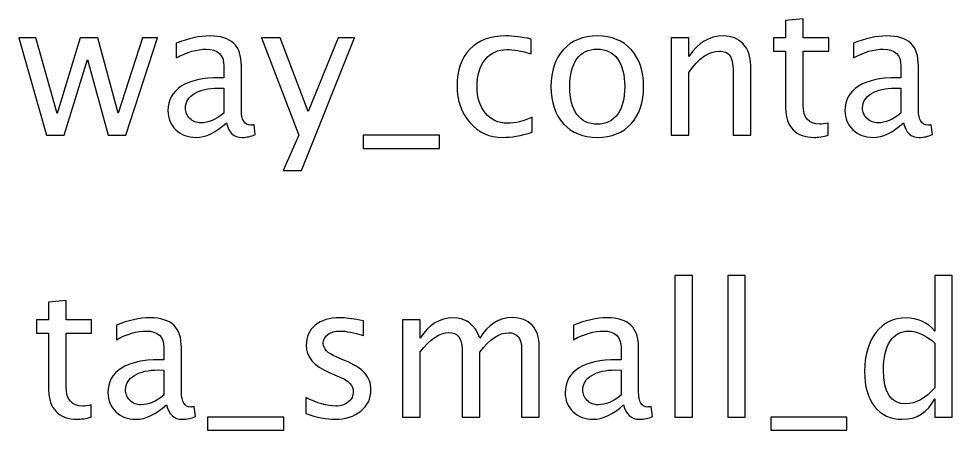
# Model space of a CAD drawing. Header units: centimetres. Extents: x -11.4 to 12.4, y -12.4 to 14.1.
# Drawn here: x 0.76 to 7.23, y 11.13 to 13.98 of the extents above; entities that cross this region are included whole.
import ezdxf

# ---------------------------------------------------------------- set-up
doc = ezdxf.new("R2010")
doc.units = ezdxf.units.CM
doc.header["$MEASUREMENT"] = 0
doc.layers.add('Layer 1', color=7, linetype='Continuous')

msp = doc.modelspace()

# ---------------------------------------------------------------- linework, layer by layer
at = {"layer": 'Layer 1'}
for points, knots in [([(6.3734, 13.17065), (6.33572, 13.16028), (6.30292, 13.1552), (6.27519, 13.1552), (6.27519, 13.1552), (6.21296, 13.1552), (6.16449, 13.17298), (6.12977, 13.20854), (6.12977, 13.20854), (6.09485, 13.2441), (6.07749, 13.29342), (6.07749, 13.35671), (6.07749, 13.35671), (6.07749, 13.35671), (6.07749, 13.7521), (6.07749, 13.7521), (6.07749, 13.7521), (6.07749, 13.7521), (5.99325, 13.7521), (5.99325, 13.7521), (5.99325, 13.7521), (5.99325, 13.7521), (5.99325, 13.84354), (5.99325, 13.84354), (5.99325, 13.84354), (5.99325, 13.84354), (6.07749, 13.84354), (6.07749, 13.84354), (6.07749, 13.84354), (6.07749, 13.84354), (6.07749, 13.96525), (6.07749, 13.96525), (6.07749, 13.96525), (6.07749, 13.96525), (6.19941, 13.97689), (6.19941, 13.97689), (6.19941, 13.97689), (6.19941, 13.97689), (6.19941, 13.84354), (6.19941, 13.84354), (6.19941, 13.84354), (6.19941, 13.84354), (6.37594, 13.84354), (6.37594, 13.84354), (6.37594, 13.84354), (6.37594, 13.84354), (6.37594, 13.7521), (6.37594, 13.7521), (6.37594, 13.7521), (6.37594, 13.7521), (6.19941, 13.7521), (6.19941, 13.7521), (6.19941, 13.7521), (6.19941, 13.7521), (6.19941, 13.37872), (6.19941, 13.37872), (6.19941, 13.37872), (6.19941, 13.29067), (6.23772, 13.24664), (6.31413, 13.24664), (6.31413, 13.24664), (6.33043, 13.24664), (6.35012, 13.24939), (6.3734, 13.25468), (6.3734, 13.25468), (6.3734, 13.25468), (6.3734, 13.17065), (6.3734, 13.17065)], [0, 0, 0, 0, 0.0555556, 0.0555556, 0.0555556, 0.0555556, 0.1111111, 0.1111111, 0.1111111, 0.1111111, 0.1666667, 0.1666667, 0.1666667, 0.1666667, 0.2222222, 0.2222222, 0.2222222, 0.2222222, 0.2777778, 0.2777778, 0.2777778, 0.2777778, 0.3333333, 0.3333333, 0.3333333, 0.3333333, 0.3888889, 0.3888889, 0.3888889, 0.3888889, 0.4444444, 0.4444444, 0.4444444, 0.4444444, 0.5, 0.5, 0.5, 0.5, 0.5555556, 0.5555556, 0.5555556, 0.5555556, 0.6111111, 0.6111111, 0.6111111, 0.6111111, 0.6666667, 0.6666667, 0.6666667, 0.6666667, 0.7222222, 0.7222222, 0.7222222, 0.7222222, 0.7777778, 0.7777778, 0.7777778, 0.7777778, 0.8333333, 0.8333333, 0.8333333, 0.8333333, 0.8888889, 0.8888889, 0.8888889, 0.8888889, 1, 1, 1, 1]), ([(2.2006, 13.25617), (2.12737, 13.18886), (2.05688, 13.1552), (1.98915, 13.1552), (1.98915, 13.1552), (1.93348, 13.1552), (1.88712, 13.17256), (1.85051, 13.20748), (1.85051, 13.20748), (1.81368, 13.24241), (1.79526, 13.28643), (1.79526, 13.33956), (1.79526, 13.33956), (1.79526, 13.41301), (1.82616, 13.46953), (1.88797, 13.5089), (1.88797, 13.5089), (1.94978, 13.54827), (2.03847, 13.56795), (2.15404, 13.56795), (2.15404, 13.56795), (2.15404, 13.56795), (2.18261, 13.56795), (2.18261, 13.56795), (2.18261, 13.56795), (2.18261, 13.56795), (2.18261, 13.64902), (2.18261, 13.64902), (2.18261, 13.64902), (2.18261, 13.72712), (2.14197, 13.76607), (2.06048, 13.76607), (2.06048, 13.76607), (1.9974, 13.76607), (1.9284, 13.74617), (1.85368, 13.70638), (1.85368, 13.70638), (1.85368, 13.70638), (1.85368, 13.80671), (1.85368, 13.80671), (1.85368, 13.80671), (1.93581, 13.84058), (2.01328, 13.85751), (2.08588, 13.85751), (2.08588, 13.85751), (2.1606, 13.85751), (2.21584, 13.84058), (2.25119, 13.8065), (2.25119, 13.8065), (2.28675, 13.77242), (2.30453, 13.71993), (2.30453, 13.64902), (2.30453, 13.64902), (2.30453, 13.64902), (2.30453, 13.34485), (2.30453, 13.34485), (2.30453, 13.34485), (2.30453, 13.27522), (2.32591, 13.24029), (2.36888, 13.24029), (2.36888, 13.24029), (2.37417, 13.24029), (2.382, 13.24114), (2.39237, 13.24283), (2.39237, 13.24283), (2.39237, 13.24283), (2.40105, 13.1751), (2.40105, 13.1751), (2.40105, 13.1751), (2.37332, 13.16176), (2.34284, 13.1552), (2.3094, 13.1552), (2.3094, 13.1552), (2.25246, 13.1552), (2.21627, 13.18886), (2.2006, 13.25617)], [0, 0, 0, 0, 0.05, 0.05, 0.05, 0.05, 0.1, 0.1, 0.1, 0.1, 0.15, 0.15, 0.15, 0.15, 0.2, 0.2, 0.2, 0.2, 0.25, 0.25, 0.25, 0.25, 0.3, 0.3, 0.3, 0.3, 0.35, 0.35, 0.35, 0.35, 0.4, 0.4, 0.4, 0.4, 0.45, 0.45, 0.45, 0.45, 0.5, 0.5, 0.5, 0.5, 0.55, 0.55, 0.55, 0.55, 0.6, 0.6, 0.6, 0.6, 0.65, 0.65, 0.65, 0.65, 0.7, 0.7, 0.7, 0.7, 0.75, 0.75, 0.75, 0.75, 0.8, 0.8, 0.8, 0.8, 0.85, 0.85, 0.85, 0.85, 0.9, 0.9, 0.9, 0.9, 1, 1, 1, 1]), ([(4.32087, 13.19076), (4.24192, 13.16705), (4.17376, 13.1552), (4.1164, 13.1552), (4.1164, 13.1552), (4.02538, 13.1552), (3.95003, 13.18886), (3.89013, 13.25595), (3.89013, 13.25595), (3.83023, 13.32326), (3.80017, 13.40814), (3.80017, 13.51038), (3.80017, 13.51038), (3.80017, 13.6196), (3.8298, 13.7049), (3.88907, 13.76586), (3.88907, 13.76586), (3.94834, 13.82703), (4.0311, 13.85751), (4.13736, 13.85751), (4.13736, 13.85751), (4.18964, 13.85751), (4.24848, 13.85031), (4.31325, 13.83592), (4.31325, 13.83592), (4.31325, 13.83592), (4.31325, 13.73305), (4.31325, 13.73305), (4.31325, 13.73305), (4.24446, 13.75337), (4.18837, 13.76353), (4.14519, 13.76353), (4.14519, 13.76353), (4.08253, 13.76353), (4.03237, 13.74004), (3.9949, 13.69326), (3.9949, 13.69326), (3.95744, 13.64648), (3.9386, 13.58404), (3.9386, 13.50614), (3.9386, 13.50614), (3.9386, 13.43058), (3.95807, 13.36962), (3.99681, 13.32284), (3.99681, 13.32284), (4.03554, 13.27627), (4.08613, 13.25299), (4.149, 13.25299), (4.149, 13.25299), (4.20467, 13.25299), (4.26182, 13.26738), (4.32087, 13.29617), (4.32087, 13.29617), (4.32087, 13.29617), (4.32087, 13.19076), (4.32087, 13.19076)], [0, 0, 0, 0, 0.0666667, 0.0666667, 0.0666667, 0.0666667, 0.1333333, 0.1333333, 0.1333333, 0.1333333, 0.2, 0.2, 0.2, 0.2, 0.2666667, 0.2666667, 0.2666667, 0.2666667, 0.3333333, 0.3333333, 0.3333333, 0.3333333, 0.4, 0.4, 0.4, 0.4, 0.4666667, 0.4666667, 0.4666667, 0.4666667, 0.5333333, 0.5333333, 0.5333333, 0.5333333, 0.6, 0.6, 0.6, 0.6, 0.6666667, 0.6666667, 0.6666667, 0.6666667, 0.7333333, 0.7333333, 0.7333333, 0.7333333, 0.8, 0.8, 0.8, 0.8, 0.8666667, 0.8666667, 0.8666667, 0.8666667, 1, 1, 1, 1]), ([(4.77193, 13.1552), (4.67308, 13.1552), (4.59477, 13.18674), (4.53719, 13.24982), (4.53719, 13.24982), (4.47941, 13.31289), (4.45062, 13.39862), (4.45062, 13.50678), (4.45062, 13.50678), (4.45062, 13.61473), (4.47941, 13.70024), (4.53719, 13.76311), (4.53719, 13.76311), (4.59477, 13.82597), (4.67308, 13.85751), (4.77193, 13.85751), (4.77193, 13.85751), (4.87078, 13.85751), (4.9491, 13.82597), (5.00667, 13.76311), (5.00667, 13.76311), (5.06445, 13.70024), (5.09324, 13.61473), (5.09324, 13.50678), (5.09324, 13.50678), (5.09324, 13.39862), (5.06445, 13.31289), (5.00667, 13.24982), (5.00667, 13.24982), (4.9491, 13.18674), (4.87078, 13.1552), (4.77193, 13.1552)], [0, 0, 0, 0, 0.1111111, 0.1111111, 0.1111111, 0.1111111, 0.2222222, 0.2222222, 0.2222222, 0.2222222, 0.3333333, 0.3333333, 0.3333333, 0.3333333, 0.4444444, 0.4444444, 0.4444444, 0.4444444, 0.5555556, 0.5555556, 0.5555556, 0.5555556, 0.6666667, 0.6666667, 0.6666667, 0.6666667, 0.7777778, 0.7777778, 0.7777778, 0.7777778, 1, 1, 1, 1]), ([(5.28416, 13.17044), (5.28416, 13.17044), (5.28416, 13.84354), (5.28416, 13.84354), (5.28416, 13.84354), (5.28416, 13.84354), (5.40608, 13.84354), (5.40608, 13.84354), (5.40608, 13.84354), (5.40608, 13.84354), (5.40608, 13.71633), (5.40608, 13.71633), (5.40608, 13.71633), (5.47064, 13.81052), (5.5498, 13.85751), (5.64336, 13.85751), (5.64336, 13.85751), (5.7022, 13.85751), (5.74898, 13.8391), (5.78348, 13.80205), (5.78348, 13.80205), (5.81798, 13.76522), (5.83534, 13.71548), (5.83534, 13.65325), (5.83534, 13.65325), (5.83534, 13.65325), (5.83534, 13.17044), (5.83534, 13.17044), (5.83534, 13.17044), (5.83534, 13.17044), (5.71342, 13.17044), (5.71342, 13.17044), (5.71342, 13.17044), (5.71342, 13.17044), (5.71342, 13.61346), (5.71342, 13.61346), (5.71342, 13.61346), (5.71342, 13.66341), (5.70601, 13.69897), (5.69141, 13.72014), (5.69141, 13.72014), (5.67659, 13.74152), (5.65225, 13.7521), (5.61817, 13.7521), (5.61817, 13.7521), (5.54324, 13.7521), (5.47254, 13.70321), (5.40608, 13.60542), (5.40608, 13.60542), (5.40608, 13.60542), (5.40608, 13.17044), (5.40608, 13.17044), (5.40608, 13.17044), (5.40608, 13.17044), (5.28416, 13.17044), (5.28416, 13.17044)], [0, 0, 0, 0, 0.0666667, 0.0666667, 0.0666667, 0.0666667, 0.1333333, 0.1333333, 0.1333333, 0.1333333, 0.2, 0.2, 0.2, 0.2, 0.2666667, 0.2666667, 0.2666667, 0.2666667, 0.3333333, 0.3333333, 0.3333333, 0.3333333, 0.4, 0.4, 0.4, 0.4, 0.4666667, 0.4666667, 0.4666667, 0.4666667, 0.5333333, 0.5333333, 0.5333333, 0.5333333, 0.6, 0.6, 0.6, 0.6, 0.6666667, 0.6666667, 0.6666667, 0.6666667, 0.7333333, 0.7333333, 0.7333333, 0.7333333, 0.8, 0.8, 0.8, 0.8, 0.8666667, 0.8666667, 0.8666667, 0.8666667, 1, 1, 1, 1]), ([(6.89431, 13.25617), (6.82108, 13.18886), (6.75059, 13.1552), (6.68286, 13.1552), (6.68286, 13.1552), (6.62719, 13.1552), (6.58083, 13.17256), (6.54422, 13.20748), (6.54422, 13.20748), (6.50739, 13.24241), (6.48897, 13.28643), (6.48897, 13.33956), (6.48897, 13.33956), (6.48897, 13.41301), (6.51987, 13.46953), (6.58168, 13.5089), (6.58168, 13.5089), (6.64349, 13.54827), (6.73218, 13.56795), (6.84775, 13.56795), (6.84775, 13.56795), (6.84775, 13.56795), (6.87632, 13.56795), (6.87632, 13.56795), (6.87632, 13.56795), (6.87632, 13.56795), (6.87632, 13.64902), (6.87632, 13.64902), (6.87632, 13.64902), (6.87632, 13.72712), (6.83568, 13.76607), (6.75419, 13.76607), (6.75419, 13.76607), (6.69111, 13.76607), (6.62211, 13.74617), (6.54739, 13.70638), (6.54739, 13.70638), (6.54739, 13.70638), (6.54739, 13.80671), (6.54739, 13.80671), (6.54739, 13.80671), (6.62952, 13.84058), (6.70699, 13.85751), (6.77959, 13.85751), (6.77959, 13.85751), (6.85431, 13.85751), (6.90955, 13.84058), (6.9449, 13.8065), (6.9449, 13.8065), (6.98046, 13.77242), (6.99824, 13.71993), (6.99824, 13.64902), (6.99824, 13.64902), (6.99824, 13.64902), (6.99824, 13.34485), (6.99824, 13.34485), (6.99824, 13.34485), (6.99824, 13.27522), (7.01962, 13.24029), (7.06259, 13.24029), (7.06259, 13.24029), (7.06788, 13.24029), (7.07571, 13.24114), (7.08608, 13.24283), (7.08608, 13.24283), (7.08608, 13.24283), (7.09476, 13.1751), (7.09476, 13.1751), (7.09476, 13.1751), (7.06703, 13.16176), (7.03655, 13.1552), (7.00311, 13.1552), (7.00311, 13.1552), (6.94617, 13.1552), (6.90998, 13.18886), (6.89431, 13.25617)], [0, 0, 0, 0, 0.05, 0.05, 0.05, 0.05, 0.1, 0.1, 0.1, 0.1, 0.15, 0.15, 0.15, 0.15, 0.2, 0.2, 0.2, 0.2, 0.25, 0.25, 0.25, 0.25, 0.3, 0.3, 0.3, 0.3, 0.35, 0.35, 0.35, 0.35, 0.4, 0.4, 0.4, 0.4, 0.45, 0.45, 0.45, 0.45, 0.5, 0.5, 0.5, 0.5, 0.55, 0.55, 0.55, 0.55, 0.6, 0.6, 0.6, 0.6, 0.65, 0.65, 0.65, 0.65, 0.7, 0.7, 0.7, 0.7, 0.75, 0.75, 0.75, 0.75, 0.8, 0.8, 0.8, 0.8, 0.85, 0.85, 0.85, 0.85, 0.9, 0.9, 0.9, 0.9, 1, 1, 1, 1]), ([(0.95388, 13.17044), (0.95388, 13.17044), (0.76084, 13.84354), (0.76084, 13.84354), (0.76084, 13.84354), (0.76084, 13.84354), (0.8798, 13.84354), (0.8798, 13.84354), (0.8798, 13.84354), (0.8798, 13.84354), (1.02775, 13.32094), (1.02775, 13.32094), (1.02775, 13.32094), (1.02775, 13.32094), (1.18735, 13.84354), (1.18735, 13.84354), (1.18735, 13.84354), (1.18735, 13.84354), (1.30927, 13.84354), (1.30927, 13.84354), (1.30927, 13.84354), (1.30927, 13.84354), (1.4496, 13.32178), (1.4496, 13.32178), (1.4496, 13.32178), (1.4496, 13.32178), (1.61936, 13.84354), (1.61936, 13.84354), (1.61936, 13.84354), (1.61936, 13.84354), (1.7235, 13.84354), (1.7235, 13.84354), (1.7235, 13.84354), (1.7235, 13.84354), (1.50379, 13.17044), (1.50379, 13.17044), (1.50379, 13.17044), (1.50379, 13.17044), (1.38187, 13.17044), (1.38187, 13.17044), (1.38187, 13.17044), (1.38187, 13.17044), (1.23751, 13.69537), (1.23751, 13.69537), (1.23751, 13.69537), (1.23751, 13.69537), (1.0758, 13.17044), (1.0758, 13.17044), (1.0758, 13.17044), (1.0758, 13.17044), (0.95388, 13.17044), (0.95388, 13.17044)], [0, 0, 0, 0, 0.0714286, 0.0714286, 0.0714286, 0.0714286, 0.1428571, 0.1428571, 0.1428571, 0.1428571, 0.2142857, 0.2142857, 0.2142857, 0.2142857, 0.2857143, 0.2857143, 0.2857143, 0.2857143, 0.3571429, 0.3571429, 0.3571429, 0.3571429, 0.4285714, 0.4285714, 0.4285714, 0.4285714, 0.5, 0.5, 0.5, 0.5, 0.5714286, 0.5714286, 0.5714286, 0.5714286, 0.6428571, 0.6428571, 0.6428571, 0.6428571, 0.7142857, 0.7142857, 0.7142857, 0.7142857, 0.7857143, 0.7857143, 0.7857143, 0.7857143, 0.8571429, 0.8571429, 0.8571429, 0.8571429, 1, 1, 1, 1]), ([(2.59472, 12.92533), (2.59472, 12.92533), (2.70394, 13.16959), (2.70394, 13.16959), (2.70394, 13.16959), (2.70394, 13.16959), (2.44317, 13.84354), (2.44317, 13.84354), (2.44317, 13.84354), (2.44317, 13.84354), (2.57398, 13.84354), (2.57398, 13.84354), (2.57398, 13.84354), (2.57398, 13.84354), (2.76787, 13.33385), (2.76787, 13.33385), (2.76787, 13.33385), (2.76787, 13.33385), (2.97467, 13.84354), (2.97467, 13.84354), (2.97467, 13.84354), (2.97467, 13.84354), (3.0896, 13.84354), (3.0896, 13.84354), (3.0896, 13.84354), (3.0896, 13.84354), (2.72172, 12.92533), (2.72172, 12.92533), (2.72172, 12.92533), (2.72172, 12.92533), (2.59472, 12.92533), (2.59472, 12.92533)], [0, 0, 0, 0, 0.1111111, 0.1111111, 0.1111111, 0.1111111, 0.2222222, 0.2222222, 0.2222222, 0.2222222, 0.3333333, 0.3333333, 0.3333333, 0.3333333, 0.4444444, 0.4444444, 0.4444444, 0.4444444, 0.5555556, 0.5555556, 0.5555556, 0.5555556, 0.6666667, 0.6666667, 0.6666667, 0.6666667, 0.7777778, 0.7777778, 0.7777778, 0.7777778, 1, 1, 1, 1]), ([(4.77172, 13.24664), (4.83204, 13.24664), (4.87903, 13.26929), (4.91248, 13.3148), (4.91248, 13.3148), (4.94571, 13.36009), (4.96243, 13.42423), (4.96243, 13.50678), (4.96243, 13.50678), (4.96243, 13.58912), (4.94571, 13.65304), (4.91248, 13.69834), (4.91248, 13.69834), (4.87903, 13.74342), (4.83204, 13.76607), (4.77172, 13.76607), (4.77172, 13.76607), (4.71118, 13.76607), (4.66419, 13.74342), (4.63117, 13.69834), (4.63117, 13.69834), (4.59794, 13.65304), (4.58143, 13.58912), (4.58143, 13.50678), (4.58143, 13.50678), (4.58143, 13.42423), (4.59794, 13.36009), (4.63117, 13.3148), (4.63117, 13.3148), (4.66419, 13.26929), (4.71118, 13.24664), (4.77172, 13.24664)], [0, 0, 0, 0, 0.1111111, 0.1111111, 0.1111111, 0.1111111, 0.2222222, 0.2222222, 0.2222222, 0.2222222, 0.3333333, 0.3333333, 0.3333333, 0.3333333, 0.4444444, 0.4444444, 0.4444444, 0.4444444, 0.5555556, 0.5555556, 0.5555556, 0.5555556, 0.6666667, 0.6666667, 0.6666667, 0.6666667, 0.7777778, 0.7777778, 0.7777778, 0.7777778, 1, 1, 1, 1]), ([(2.18261, 13.32263), (2.18261, 13.32263), (2.18261, 13.49556), (2.18261, 13.49556), (2.18261, 13.49556), (2.18261, 13.49556), (2.14345, 13.49683), (2.14345, 13.49683), (2.14345, 13.49683), (2.07572, 13.49683), (2.02111, 13.48434), (1.97941, 13.45937), (1.97941, 13.45937), (1.93792, 13.43418), (1.91718, 13.40095), (1.91718, 13.35946), (1.91718, 13.35946), (1.91718, 13.33046), (1.92755, 13.30591), (1.94808, 13.2858), (1.94808, 13.2858), (1.96883, 13.26569), (1.99402, 13.25553), (2.02386, 13.25553), (2.02386, 13.25553), (2.07466, 13.25553), (2.12758, 13.27797), (2.18261, 13.32263)], [0, 0, 0, 0, 0.125, 0.125, 0.125, 0.125, 0.25, 0.25, 0.25, 0.25, 0.375, 0.375, 0.375, 0.375, 0.5, 0.5, 0.5, 0.5, 0.625, 0.625, 0.625, 0.625, 0.75, 0.75, 0.75, 0.75, 1, 1, 1, 1]), ([(6.87632, 13.32263), (6.87632, 13.32263), (6.87632, 13.49556), (6.87632, 13.49556), (6.87632, 13.49556), (6.87632, 13.49556), (6.83716, 13.49683), (6.83716, 13.49683), (6.83716, 13.49683), (6.76943, 13.49683), (6.71482, 13.48434), (6.67312, 13.45937), (6.67312, 13.45937), (6.63163, 13.43418), (6.61089, 13.40095), (6.61089, 13.35946), (6.61089, 13.35946), (6.61089, 13.33046), (6.62126, 13.30591), (6.64179, 13.2858), (6.64179, 13.2858), (6.66254, 13.26569), (6.68773, 13.25553), (6.71757, 13.25553), (6.71757, 13.25553), (6.76837, 13.25553), (6.82129, 13.27797), (6.87632, 13.32263)], [0, 0, 0, 0, 0.125, 0.125, 0.125, 0.125, 0.25, 0.25, 0.25, 0.25, 0.375, 0.375, 0.375, 0.375, 0.5, 0.5, 0.5, 0.5, 0.625, 0.625, 0.625, 0.625, 0.75, 0.75, 0.75, 0.75, 1, 1, 1, 1]), ([(3.14993, 13.079), (3.14993, 13.079), (3.14993, 13.17044), (3.14993, 13.17044), (3.14993, 13.17044), (3.14993, 13.17044), (3.67825, 13.17044), (3.67825, 13.17044), (3.67825, 13.17044), (3.67825, 13.17044), (3.67825, 13.079), (3.67825, 13.079), (3.67825, 13.079), (3.67825, 13.079), (3.14993, 13.079), (3.14993, 13.079)], [0, 0, 0, 0, 0.2, 0.2, 0.2, 0.2, 0.4, 0.4, 0.4, 0.4, 0.6, 0.6, 0.6, 0.6, 1, 1, 1, 1]), ([(5.30903, 11.21887), (5.30903, 11.21887), (5.30903, 12.19804), (5.30903, 12.19804), (5.30903, 12.19804), (5.30903, 12.19804), (5.43095, 12.19804), (5.43095, 12.19804), (5.43095, 12.19804), (5.43095, 12.19804), (5.43095, 11.21887), (5.43095, 11.21887), (5.43095, 11.21887), (5.43095, 11.21887), (5.30903, 11.21887), (5.30903, 11.21887)], [0, 0, 0, 0, 0.2, 0.2, 0.2, 0.2, 0.4, 0.4, 0.4, 0.4, 0.6, 0.6, 0.6, 0.6, 1, 1, 1, 1]), ([(5.67606, 11.21887), (5.67606, 11.21887), (5.67606, 12.19804), (5.67606, 12.19804), (5.67606, 12.19804), (5.67606, 12.19804), (5.79798, 12.19804), (5.79798, 12.19804), (5.79798, 12.19804), (5.79798, 12.19804), (5.79798, 11.21887), (5.79798, 11.21887), (5.79798, 11.21887), (5.79798, 11.21887), (5.67606, 11.21887), (5.67606, 11.21887)], [0, 0, 0, 0, 0.2, 0.2, 0.2, 0.2, 0.4, 0.4, 0.4, 0.4, 0.6, 0.6, 0.6, 0.6, 1, 1, 1, 1]), ([(7.11116, 11.21887), (7.11116, 11.21887), (7.11116, 11.34524), (7.11116, 11.34524), (7.11116, 11.34524), (7.06142, 11.25083), (6.98649, 11.20363), (6.88637, 11.20363), (6.88637, 11.20363), (6.80509, 11.20363), (6.74117, 11.23305), (6.6946, 11.29211), (6.6946, 11.29211), (6.64803, 11.35116), (6.62475, 11.43181), (6.62475, 11.53404), (6.62475, 11.53404), (6.62475, 11.6458), (6.65121, 11.73576), (6.70391, 11.80392), (6.70391, 11.80392), (6.75683, 11.87186), (6.82626, 11.90594), (6.91241, 11.90594), (6.91241, 11.90594), (6.9922, 11.90594), (7.05867, 11.87546), (7.11116, 11.81429), (7.11116, 11.81429), (7.11116, 11.81429), (7.11116, 12.19804), (7.11116, 12.19804), (7.11116, 12.19804), (7.11116, 12.19804), (7.23308, 12.19804), (7.23308, 12.19804), (7.23308, 12.19804), (7.23308, 12.19804), (7.23308, 11.21887), (7.23308, 11.21887), (7.23308, 11.21887), (7.23308, 11.21887), (7.11116, 11.21887), (7.11116, 11.21887)], [0, 0, 0, 0, 0.0833333, 0.0833333, 0.0833333, 0.0833333, 0.1666667, 0.1666667, 0.1666667, 0.1666667, 0.25, 0.25, 0.25, 0.25, 0.3333333, 0.3333333, 0.3333333, 0.3333333, 0.4166667, 0.4166667, 0.4166667, 0.4166667, 0.5, 0.5, 0.5, 0.5, 0.5833333, 0.5833333, 0.5833333, 0.5833333, 0.6666667, 0.6666667, 0.6666667, 0.6666667, 0.75, 0.75, 0.75, 0.75, 0.8333333, 0.8333333, 0.8333333, 0.8333333, 1, 1, 1, 1]), ([(1.26429, 11.21908), (1.22661, 11.20871), (1.19381, 11.20363), (1.16608, 11.20363), (1.16608, 11.20363), (1.10385, 11.20363), (1.05538, 11.22141), (1.02066, 11.25697), (1.02066, 11.25697), (0.98574, 11.29253), (0.96838, 11.34185), (0.96838, 11.40514), (0.96838, 11.40514), (0.96838, 11.40514), (0.96838, 11.80053), (0.96838, 11.80053), (0.96838, 11.80053), (0.96838, 11.80053), (0.88414, 11.80053), (0.88414, 11.80053), (0.88414, 11.80053), (0.88414, 11.80053), (0.88414, 11.89197), (0.88414, 11.89197), (0.88414, 11.89197), (0.88414, 11.89197), (0.96838, 11.89197), (0.96838, 11.89197), (0.96838, 11.89197), (0.96838, 11.89197), (0.96838, 12.01368), (0.96838, 12.01368), (0.96838, 12.01368), (0.96838, 12.01368), (1.0903, 12.02532), (1.0903, 12.02532), (1.0903, 12.02532), (1.0903, 12.02532), (1.0903, 11.89197), (1.0903, 11.89197), (1.0903, 11.89197), (1.0903, 11.89197), (1.26683, 11.89197), (1.26683, 11.89197), (1.26683, 11.89197), (1.26683, 11.89197), (1.26683, 11.80053), (1.26683, 11.80053), (1.26683, 11.80053), (1.26683, 11.80053), (1.0903, 11.80053), (1.0903, 11.80053), (1.0903, 11.80053), (1.0903, 11.80053), (1.0903, 11.42715), (1.0903, 11.42715), (1.0903, 11.42715), (1.0903, 11.3391), (1.12861, 11.29507), (1.20502, 11.29507), (1.20502, 11.29507), (1.22132, 11.29507), (1.24101, 11.29782), (1.26429, 11.30311), (1.26429, 11.30311), (1.26429, 11.30311), (1.26429, 11.21908), (1.26429, 11.21908)], [0, 0, 0, 0, 0.0555556, 0.0555556, 0.0555556, 0.0555556, 0.1111111, 0.1111111, 0.1111111, 0.1111111, 0.1666667, 0.1666667, 0.1666667, 0.1666667, 0.2222222, 0.2222222, 0.2222222, 0.2222222, 0.2777778, 0.2777778, 0.2777778, 0.2777778, 0.3333333, 0.3333333, 0.3333333, 0.3333333, 0.3888889, 0.3888889, 0.3888889, 0.3888889, 0.4444444, 0.4444444, 0.4444444, 0.4444444, 0.5, 0.5, 0.5, 0.5, 0.5555556, 0.5555556, 0.5555556, 0.5555556, 0.6111111, 0.6111111, 0.6111111, 0.6111111, 0.6666667, 0.6666667, 0.6666667, 0.6666667, 0.7222222, 0.7222222, 0.7222222, 0.7222222, 0.7777778, 0.7777778, 0.7777778, 0.7777778, 0.8333333, 0.8333333, 0.8333333, 0.8333333, 0.8888889, 0.8888889, 0.8888889, 0.8888889, 1, 1, 1, 1]), ([(1.7852, 11.3046), (1.71197, 11.23729), (1.64148, 11.20363), (1.57375, 11.20363), (1.57375, 11.20363), (1.51808, 11.20363), (1.47172, 11.22099), (1.43511, 11.25591), (1.43511, 11.25591), (1.39828, 11.29084), (1.37986, 11.33486), (1.37986, 11.38799), (1.37986, 11.38799), (1.37986, 11.46144), (1.41076, 11.51796), (1.47257, 11.55733), (1.47257, 11.55733), (1.53438, 11.5967), (1.62307, 11.61638), (1.73864, 11.61638), (1.73864, 11.61638), (1.73864, 11.61638), (1.76721, 11.61638), (1.76721, 11.61638), (1.76721, 11.61638), (1.76721, 11.61638), (1.76721, 11.69745), (1.76721, 11.69745), (1.76721, 11.69745), (1.76721, 11.77555), (1.72657, 11.8145), (1.64508, 11.8145), (1.64508, 11.8145), (1.582, 11.8145), (1.513, 11.7946), (1.43828, 11.75481), (1.43828, 11.75481), (1.43828, 11.75481), (1.43828, 11.85514), (1.43828, 11.85514), (1.43828, 11.85514), (1.52041, 11.88901), (1.59788, 11.90594), (1.67048, 11.90594), (1.67048, 11.90594), (1.7452, 11.90594), (1.80044, 11.88901), (1.83579, 11.85493), (1.83579, 11.85493), (1.87135, 11.82085), (1.88913, 11.76836), (1.88913, 11.69745), (1.88913, 11.69745), (1.88913, 11.69745), (1.88913, 11.39328), (1.88913, 11.39328), (1.88913, 11.39328), (1.88913, 11.32365), (1.91051, 11.28872), (1.95348, 11.28872), (1.95348, 11.28872), (1.95877, 11.28872), (1.9666, 11.28957), (1.97697, 11.29126), (1.97697, 11.29126), (1.97697, 11.29126), (1.98565, 11.22353), (1.98565, 11.22353), (1.98565, 11.22353), (1.95792, 11.21019), (1.92744, 11.20363), (1.894, 11.20363), (1.894, 11.20363), (1.83706, 11.20363), (1.80087, 11.23729), (1.7852, 11.3046)], [0, 0, 0, 0, 0.05, 0.05, 0.05, 0.05, 0.1, 0.1, 0.1, 0.1, 0.15, 0.15, 0.15, 0.15, 0.2, 0.2, 0.2, 0.2, 0.25, 0.25, 0.25, 0.25, 0.3, 0.3, 0.3, 0.3, 0.35, 0.35, 0.35, 0.35, 0.4, 0.4, 0.4, 0.4, 0.45, 0.45, 0.45, 0.45, 0.5, 0.5, 0.5, 0.5, 0.55, 0.55, 0.55, 0.55, 0.6, 0.6, 0.6, 0.6, 0.65, 0.65, 0.65, 0.65, 0.7, 0.7, 0.7, 0.7, 0.75, 0.75, 0.75, 0.75, 0.8, 0.8, 0.8, 0.8, 0.85, 0.85, 0.85, 0.85, 0.9, 0.9, 0.9, 0.9, 1, 1, 1, 1]), ([(2.7504, 11.243), (2.7504, 11.243), (2.7504, 11.35476), (2.7504, 11.35476), (2.7504, 11.35476), (2.8302, 11.31497), (2.89941, 11.29507), (2.95847, 11.29507), (2.95847, 11.29507), (2.99361, 11.29507), (3.02282, 11.3046), (3.04589, 11.32365), (3.04589, 11.32365), (3.06896, 11.34248), (3.0806, 11.36619), (3.0806, 11.39477), (3.0806, 11.39477), (3.0806, 11.43646), (3.04822, 11.47097), (2.98345, 11.49827), (2.98345, 11.49827), (2.98345, 11.49827), (2.91211, 11.52854), (2.91211, 11.52854), (2.91211, 11.52854), (2.80692, 11.57214), (2.75421, 11.63522), (2.75421, 11.71713), (2.75421, 11.71713), (2.75421, 11.77577), (2.77495, 11.82191), (2.81644, 11.85556), (2.81644, 11.85556), (2.85793, 11.88922), (2.91487, 11.90594), (2.98704, 11.90594), (2.98704, 11.90594), (3.02451, 11.90594), (3.07108, 11.90086), (3.12632, 11.89049), (3.12632, 11.89049), (3.12632, 11.89049), (3.15172, 11.88562), (3.15172, 11.88562), (3.15172, 11.88562), (3.15172, 11.88562), (3.15172, 11.78402), (3.15172, 11.78402), (3.15172, 11.78402), (3.08378, 11.80434), (3.02959, 11.8145), (2.98916, 11.8145), (2.98916, 11.8145), (2.9536, 11.8145), (2.92545, 11.80667), (2.90407, 11.79122), (2.90407, 11.79122), (2.8829, 11.77577), (2.87232, 11.75502), (2.87232, 11.72899), (2.87232, 11.72899), (2.87232, 11.69237), (2.90195, 11.66125), (2.96143, 11.63607), (2.96143, 11.63607), (2.96143, 11.63607), (3.02006, 11.6113), (3.02006, 11.6113), (3.02006, 11.6113), (3.08653, 11.58336), (3.13352, 11.55373), (3.16103, 11.52261), (3.16103, 11.52261), (3.18876, 11.4915), (3.20252, 11.45255), (3.20252, 11.40598), (3.20252, 11.40598), (3.20252, 11.34693), (3.17924, 11.29846), (3.13246, 11.26057), (3.13246, 11.26057), (3.08589, 11.22268), (3.0262, 11.20363), (2.9536, 11.20363), (2.9536, 11.20363), (2.89772, 11.20363), (2.8302, 11.21675), (2.7504, 11.243)], [0, 0, 0, 0, 0.0434783, 0.0434783, 0.0434783, 0.0434783, 0.0869565, 0.0869565, 0.0869565, 0.0869565, 0.1304348, 0.1304348, 0.1304348, 0.1304348, 0.173913, 0.173913, 0.173913, 0.173913, 0.2173913, 0.2173913, 0.2173913, 0.2173913, 0.2608696, 0.2608696, 0.2608696, 0.2608696, 0.3043478, 0.3043478, 0.3043478, 0.3043478, 0.3478261, 0.3478261, 0.3478261, 0.3478261, 0.3913043, 0.3913043, 0.3913043, 0.3913043, 0.4347826, 0.4347826, 0.4347826, 0.4347826, 0.4782609, 0.4782609, 0.4782609, 0.4782609, 0.5217391, 0.5217391, 0.5217391, 0.5217391, 0.5652174, 0.5652174, 0.5652174, 0.5652174, 0.6086957, 0.6086957, 0.6086957, 0.6086957, 0.6521739, 0.6521739, 0.6521739, 0.6521739, 0.6956522, 0.6956522, 0.6956522, 0.6956522, 0.7391304, 0.7391304, 0.7391304, 0.7391304, 0.7826087, 0.7826087, 0.7826087, 0.7826087, 0.826087, 0.826087, 0.826087, 0.826087, 0.8695652, 0.8695652, 0.8695652, 0.8695652, 0.9130435, 0.9130435, 0.9130435, 0.9130435, 1, 1, 1, 1]), ([(3.42202, 11.21887), (3.42202, 11.21887), (3.42202, 11.89197), (3.42202, 11.89197), (3.42202, 11.89197), (3.42202, 11.89197), (3.54394, 11.89197), (3.54394, 11.89197), (3.54394, 11.89197), (3.54394, 11.89197), (3.54394, 11.76476), (3.54394, 11.76476), (3.54394, 11.76476), (3.60342, 11.85895), (3.67962, 11.90594), (3.77296, 11.90594), (3.77296, 11.90594), (3.86292, 11.90594), (3.92409, 11.85895), (3.95669, 11.76476), (3.95669, 11.76476), (4.01448, 11.8598), (4.08983, 11.90721), (4.18233, 11.90721), (4.18233, 11.90721), (4.24138, 11.90721), (4.28731, 11.88985), (4.32012, 11.85493), (4.32012, 11.85493), (4.35293, 11.82), (4.36944, 11.77111), (4.36944, 11.70824), (4.36944, 11.70824), (4.36944, 11.70824), (4.36944, 11.21887), (4.36944, 11.21887), (4.36944, 11.21887), (4.36944, 11.21887), (4.24752, 11.21887), (4.24752, 11.21887), (4.24752, 11.21887), (4.24752, 11.21887), (4.24752, 11.68814), (4.24752, 11.68814), (4.24752, 11.68814), (4.24752, 11.76476), (4.21704, 11.80307), (4.15608, 11.80307), (4.15608, 11.80307), (4.09279, 11.80307), (4.02633, 11.75841), (3.95669, 11.66887), (3.95669, 11.66887), (3.95669, 11.66887), (3.95669, 11.21887), (3.95669, 11.21887), (3.95669, 11.21887), (3.95669, 11.21887), (3.83477, 11.21887), (3.83477, 11.21887), (3.83477, 11.21887), (3.83477, 11.21887), (3.83477, 11.68856), (3.83477, 11.68856), (3.83477, 11.68856), (3.83477, 11.76582), (3.80387, 11.80434), (3.74185, 11.80434), (3.74185, 11.80434), (3.68025, 11.80434), (3.61421, 11.75947), (3.54394, 11.66951), (3.54394, 11.66951), (3.54394, 11.66951), (3.54394, 11.21887), (3.54394, 11.21887), (3.54394, 11.21887), (3.54394, 11.21887), (3.42202, 11.21887), (3.42202, 11.21887)], [0, 0, 0, 0, 0.047619, 0.047619, 0.047619, 0.047619, 0.0952381, 0.0952381, 0.0952381, 0.0952381, 0.1428571, 0.1428571, 0.1428571, 0.1428571, 0.1904762, 0.1904762, 0.1904762, 0.1904762, 0.2380952, 0.2380952, 0.2380952, 0.2380952, 0.2857143, 0.2857143, 0.2857143, 0.2857143, 0.3333333, 0.3333333, 0.3333333, 0.3333333, 0.3809524, 0.3809524, 0.3809524, 0.3809524, 0.4285714, 0.4285714, 0.4285714, 0.4285714, 0.4761905, 0.4761905, 0.4761905, 0.4761905, 0.5238095, 0.5238095, 0.5238095, 0.5238095, 0.5714286, 0.5714286, 0.5714286, 0.5714286, 0.6190476, 0.6190476, 0.6190476, 0.6190476, 0.6666667, 0.6666667, 0.6666667, 0.6666667, 0.7142857, 0.7142857, 0.7142857, 0.7142857, 0.7619048, 0.7619048, 0.7619048, 0.7619048, 0.8095238, 0.8095238, 0.8095238, 0.8095238, 0.8571429, 0.8571429, 0.8571429, 0.8571429, 0.9047619, 0.9047619, 0.9047619, 0.9047619, 1, 1, 1, 1]), ([(4.9547, 11.3046), (4.88147, 11.23729), (4.81098, 11.20363), (4.74325, 11.20363), (4.74325, 11.20363), (4.68758, 11.20363), (4.64122, 11.22099), (4.60461, 11.25591), (4.60461, 11.25591), (4.56778, 11.29084), (4.54936, 11.33486), (4.54936, 11.38799), (4.54936, 11.38799), (4.54936, 11.46144), (4.58026, 11.51796), (4.64207, 11.55733), (4.64207, 11.55733), (4.70388, 11.5967), (4.79257, 11.61638), (4.90814, 11.61638), (4.90814, 11.61638), (4.90814, 11.61638), (4.93671, 11.61638), (4.93671, 11.61638), (4.93671, 11.61638), (4.93671, 11.61638), (4.93671, 11.69745), (4.93671, 11.69745), (4.93671, 11.69745), (4.93671, 11.77555), (4.89607, 11.8145), (4.81458, 11.8145), (4.81458, 11.8145), (4.7515, 11.8145), (4.6825, 11.7946), (4.60778, 11.75481), (4.60778, 11.75481), (4.60778, 11.75481), (4.60778, 11.85514), (4.60778, 11.85514), (4.60778, 11.85514), (4.68991, 11.88901), (4.76738, 11.90594), (4.83998, 11.90594), (4.83998, 11.90594), (4.9147, 11.90594), (4.96994, 11.88901), (5.00529, 11.85493), (5.00529, 11.85493), (5.04085, 11.82085), (5.05863, 11.76836), (5.05863, 11.69745), (5.05863, 11.69745), (5.05863, 11.69745), (5.05863, 11.39328), (5.05863, 11.39328), (5.05863, 11.39328), (5.05863, 11.32365), (5.08001, 11.28872), (5.12298, 11.28872), (5.12298, 11.28872), (5.12827, 11.28872), (5.1361, 11.28957), (5.14647, 11.29126), (5.14647, 11.29126), (5.14647, 11.29126), (5.15515, 11.22353), (5.15515, 11.22353), (5.15515, 11.22353), (5.12742, 11.21019), (5.09694, 11.20363), (5.0635, 11.20363), (5.0635, 11.20363), (5.00656, 11.20363), (4.97037, 11.23729), (4.9547, 11.3046)], [0, 0, 0, 0, 0.05, 0.05, 0.05, 0.05, 0.1, 0.1, 0.1, 0.1, 0.15, 0.15, 0.15, 0.15, 0.2, 0.2, 0.2, 0.2, 0.25, 0.25, 0.25, 0.25, 0.3, 0.3, 0.3, 0.3, 0.35, 0.35, 0.35, 0.35, 0.4, 0.4, 0.4, 0.4, 0.45, 0.45, 0.45, 0.45, 0.5, 0.5, 0.5, 0.5, 0.55, 0.55, 0.55, 0.55, 0.6, 0.6, 0.6, 0.6, 0.65, 0.65, 0.65, 0.65, 0.7, 0.7, 0.7, 0.7, 0.75, 0.75, 0.75, 0.75, 0.8, 0.8, 0.8, 0.8, 0.85, 0.85, 0.85, 0.85, 0.9, 0.9, 0.9, 0.9, 1, 1, 1, 1]), ([(7.11116, 11.73089), (7.04787, 11.78656), (6.98797, 11.8145), (6.93124, 11.8145), (6.93124, 11.8145), (6.87536, 11.8145), (6.83218, 11.79122), (6.80149, 11.74444), (6.80149, 11.74444), (6.7708, 11.69787), (6.75556, 11.63183), (6.75556, 11.54632), (6.75556, 11.54632), (6.75556, 11.38905), (6.80763, 11.31031), (6.91198, 11.31031), (6.91198, 11.31031), (6.97972, 11.31031), (7.04618, 11.34735), (7.11116, 11.42122), (7.11116, 11.42122), (7.11116, 11.42122), (7.11116, 11.73089), (7.11116, 11.73089)], [0, 0, 0, 0, 0.1428571, 0.1428571, 0.1428571, 0.1428571, 0.2857143, 0.2857143, 0.2857143, 0.2857143, 0.4285714, 0.4285714, 0.4285714, 0.4285714, 0.5714286, 0.5714286, 0.5714286, 0.5714286, 0.7142857, 0.7142857, 0.7142857, 0.7142857, 1, 1, 1, 1]), ([(1.76721, 11.37106), (1.76721, 11.37106), (1.76721, 11.54399), (1.76721, 11.54399), (1.76721, 11.54399), (1.76721, 11.54399), (1.72805, 11.54526), (1.72805, 11.54526), (1.72805, 11.54526), (1.66032, 11.54526), (1.60571, 11.53277), (1.56401, 11.5078), (1.56401, 11.5078), (1.52252, 11.48261), (1.50178, 11.44938), (1.50178, 11.40789), (1.50178, 11.40789), (1.50178, 11.37889), (1.51215, 11.35434), (1.53268, 11.33423), (1.53268, 11.33423), (1.55343, 11.31412), (1.57862, 11.30396), (1.60846, 11.30396), (1.60846, 11.30396), (1.65926, 11.30396), (1.71218, 11.3264), (1.76721, 11.37106)], [0, 0, 0, 0, 0.125, 0.125, 0.125, 0.125, 0.25, 0.25, 0.25, 0.25, 0.375, 0.375, 0.375, 0.375, 0.5, 0.5, 0.5, 0.5, 0.625, 0.625, 0.625, 0.625, 0.75, 0.75, 0.75, 0.75, 1, 1, 1, 1]), ([(4.93671, 11.37106), (4.93671, 11.37106), (4.93671, 11.54399), (4.93671, 11.54399), (4.93671, 11.54399), (4.93671, 11.54399), (4.89755, 11.54526), (4.89755, 11.54526), (4.89755, 11.54526), (4.82982, 11.54526), (4.77521, 11.53277), (4.73351, 11.5078), (4.73351, 11.5078), (4.69202, 11.48261), (4.67128, 11.44938), (4.67128, 11.40789), (4.67128, 11.40789), (4.67128, 11.37889), (4.68165, 11.35434), (4.70218, 11.33423), (4.70218, 11.33423), (4.72293, 11.31412), (4.74812, 11.30396), (4.77796, 11.30396), (4.77796, 11.30396), (4.82876, 11.30396), (4.88168, 11.3264), (4.93671, 11.37106)], [0, 0, 0, 0, 0.125, 0.125, 0.125, 0.125, 0.25, 0.25, 0.25, 0.25, 0.375, 0.375, 0.375, 0.375, 0.5, 0.5, 0.5, 0.5, 0.625, 0.625, 0.625, 0.625, 0.75, 0.75, 0.75, 0.75, 1, 1, 1, 1]), ([(2.07095, 11.12743), (2.07095, 11.12743), (2.07095, 11.21887), (2.07095, 11.21887), (2.07095, 11.21887), (2.07095, 11.21887), (2.59927, 11.21887), (2.59927, 11.21887), (2.59927, 11.21887), (2.59927, 11.21887), (2.59927, 11.12743), (2.59927, 11.12743), (2.59927, 11.12743), (2.59927, 11.12743), (2.07095, 11.12743), (2.07095, 11.12743)], [0, 0, 0, 0, 0.2, 0.2, 0.2, 0.2, 0.4, 0.4, 0.4, 0.4, 0.6, 0.6, 0.6, 0.6, 1, 1, 1, 1]), ([(5.97451, 11.12743), (5.97451, 11.12743), (5.97451, 11.21887), (5.97451, 11.21887), (5.97451, 11.21887), (5.97451, 11.21887), (6.50283, 11.21887), (6.50283, 11.21887), (6.50283, 11.21887), (6.50283, 11.21887), (6.50283, 11.12743), (6.50283, 11.12743), (6.50283, 11.12743), (6.50283, 11.12743), (5.97451, 11.12743), (5.97451, 11.12743)], [0, 0, 0, 0, 0.2, 0.2, 0.2, 0.2, 0.4, 0.4, 0.4, 0.4, 0.6, 0.6, 0.6, 0.6, 1, 1, 1, 1])]:
    msp.add_open_spline(points, degree=3, knots=knots, dxfattribs=at)

doc.saveas('drawing.dxf')
